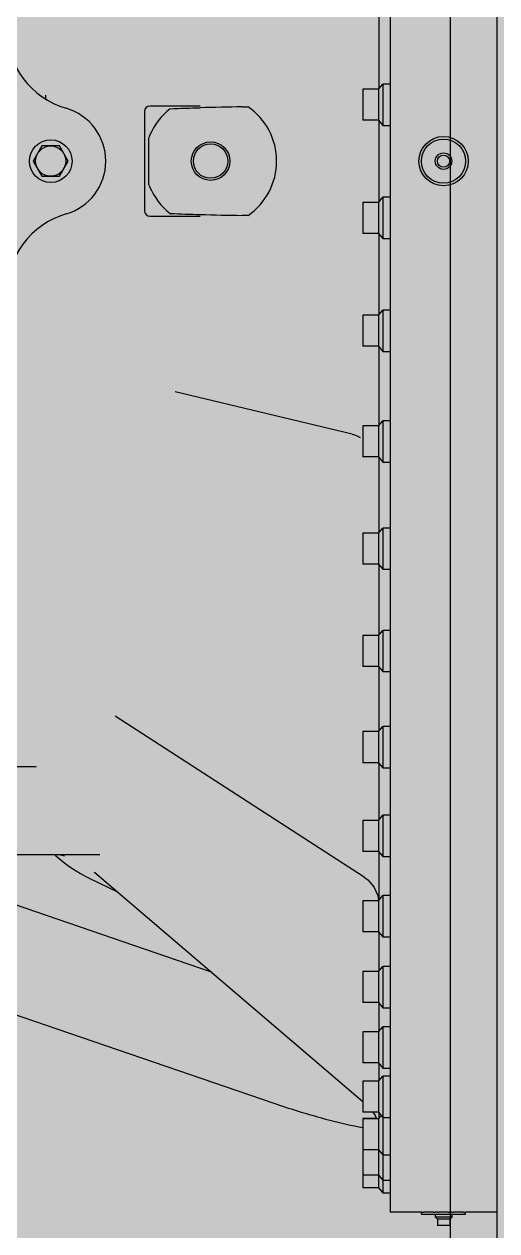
# Model space of a CAD drawing. Extents: x -18489 to 27370, y -8745 to 11880.
# Drawn here: x -14573.1 to -14545.8, y 2037.4 to 2107 of the extents above; entities that cross this region are included whole.
import ezdxf

# ---------------------------------------------------------------- set-up
doc = ezdxf.new("R2010")
doc.units = 0
doc.header["$LTSCALE"] = 100
for name, color, linetype in [('188K-SM-03-F10-MECH-EQ-Y2257103$0$0 Xref', 8, 'Continuous'), ('188K-SM-03-F10-MECH-EQ-Y2257103$0$M-EQU-FOUNDATION', 8, 'Continuous'), ('188K-SM-03-F10-MECH-EQ-Y2257103$0$Micron CUP L10 HVAC EQU$0$M-MECH-EQU', 136, 'Continuous'), ('188K-SM-03-F10-MECH-EQ-Y2257103$0$Micron CUP L10 HVAC EQU$0$M-PHASE1 AREA', 252, 'Continuous')]:
    doc.layers.add(name, color=color, linetype=linetype)

# ---------------------------------------------------------------- blocks, each defined once
blk = doc.blocks.new('188K-SM-03-F10-MECH-EQ-Y2257103$0$Micron CUP L10 HVAC EQU$0$A$C0c53ceb0')
at = {"layer": '188K-SM-03-F10-MECH-EQ-Y2257103$0$Micron CUP L10 HVAC EQU$0$M-PHASE1 AREA'}
for p, q in [((15946.39442, 13278.08583), (15946.39442, 10033.4986)), ((15973.29009, 12476.66037), (15973.29009, 11155.90123)), ((15911.88678, 12422.36767), (15911.88678, 11210.79399)), ((15905.54346, 11858.45787), (15905.54346, 11904.71351)), ((15905.16286, 11858.00999), (15896.02848, 11858.00999)), ((15896.02848, 11858.00999), (15896.02848, 11840.12183)), ((15905.16286, 11858.00999), (15907.67481, 11860.96597)), ((15905.16286, 11858.00999), (15905.16286, 11840.12183)), ((15911.88678, 11860.96597), (15907.67481, 11860.96597)), ((15907.67481, 11860.96597), (15907.67481, 11837.16585)), ((15770.30392, 11845.25263), (15770.30392, 11787.90904)), ((15802.43237, 11848.29742), (15773.34872, 11848.29742)), ((15905.16286, 11840.12183), (15896.02848, 11840.12183)), ((15905.16286, 11840.12183), (15907.67481, 11837.16585)), ((15905.54346, 11793.25381), (15905.54346, 11839.67396)), ((15907.67481, 11837.16585), (15911.88678, 11837.16585)), ((15772.66098, 11829.76655), (15772.66098, 11803.39512)), ((15711.22317, 11825.30289), (15706.18749, 11816.58083)), ((15721.29454, 11825.30289), (15711.22317, 11825.30289)), ((15726.33023, 11816.58083), (15721.29454, 11825.30289)), ((15706.18749, 11816.58083), (15711.22317, 11807.85877)), ((15721.29454, 11807.85877), (15726.33023, 11816.58083)), ((15711.22317, 11807.85877), (15721.29454, 11807.85877)), ((15905.16286, 11792.80593), (15907.67481, 11795.76192)), ((15911.88678, 11795.76192), (15907.67481, 11795.76192)), ((15907.67481, 11795.76192), (15907.67481, 11771.96179)), ((15905.16286, 11792.80593), (15896.02848, 11792.80593)), ((15896.02848, 11792.80593), (15896.02848, 11774.91778)), ((15905.16286, 11792.80593), (15905.16286, 11774.91778)), ((15773.34872, 11784.86424), (15802.43237, 11784.86424)), ((15905.16286, 11774.91778), (15896.02848, 11774.91778)), ((15905.16286, 11774.91778), (15907.67481, 11771.96179)), ((15905.54346, 11728.21719), (15905.54346, 11774.4699)), ((15907.67481, 11771.96179), (15911.88678, 11771.96179)), ((15896.02848, 11727.76932), (15896.02848, 11709.88116)), ((15905.16286, 11727.76932), (15896.02848, 11727.76932)), ((15905.16286, 11727.76932), (15907.67481, 11730.7253)), ((15905.16286, 11727.76932), (15905.16286, 11709.88116)), ((15907.67481, 11730.7253), (15907.67481, 11706.92518)), ((15911.88678, 11730.7253), (15907.67481, 11730.7253)), ((15905.16286, 11709.88116), (15896.02848, 11709.88116)), ((15905.16286, 11709.88116), (15907.67481, 11706.92518)), ((15905.54346, 11673.22834), (15905.54346, 11709.43329)), ((15907.67481, 11706.92518), (15911.88678, 11706.92518)), ((15889.87837, 11659.21531), (15787.87397, 11683.65637)), ((15905.39926, 11664.07777), (15905.54346, 11673.25204)), ((15896.02848, 11663.9622), (15896.02848, 11646.07405)), ((15905.16286, 11663.9622), (15896.02848, 11663.9622)), ((15905.16286, 11663.9622), (15907.67481, 11666.91819)), ((15905.16286, 11663.9622), (15905.16286, 11646.07405)), ((15907.67481, 11666.91819), (15907.67481, 11643.11806)), ((15911.88678, 11666.91819), (15907.67481, 11666.91819)), ((15889.8739, 11659.21632), (15890.62042, 11659.01994)), ((15890.62042, 11659.01994), (15892.79751, 11658.23115)), ((15892.79751, 11658.23115), (15894.18174, 11657.52851)), ((15894.18174, 11657.52851), (15894.53408, 11657.31479)), ((15905.16286, 11646.07405), (15896.02848, 11646.07405)), ((15905.16286, 11646.07405), (15907.67481, 11643.11806)), ((15905.54346, 11602.63498), (15905.54346, 11645.62617)), ((15907.67481, 11643.11806), (15911.88678, 11643.11806)), ((15896.02848, 11602.1871), (15896.02848, 11584.29895)), ((15905.16286, 11602.1871), (15896.02848, 11602.1871)), ((15905.16286, 11602.1871), (15907.67481, 11605.14309)), ((15905.16286, 11602.1871), (15905.16286, 11584.29895)), ((15907.67481, 11605.14309), (15907.67481, 11581.34296)), ((15911.88678, 11605.14309), (15907.67481, 11605.14309)), ((15905.16286, 11584.29895), (15896.02848, 11584.29895)), ((15905.16286, 11584.29895), (15907.67481, 11581.34296)), ((15905.54346, 11543.66885), (15905.54346, 11583.85107)), ((15907.67481, 11581.34296), (15911.88678, 11581.34296)), ((15905.16286, 11543.22098), (15907.67481, 11546.17696)), ((15907.67481, 11546.17696), (15907.67481, 11522.37684)), ((15911.88678, 11546.17696), (15907.67481, 11546.17696)), ((15896.02848, 11543.22098), (15896.02848, 11525.33282)), ((15905.16286, 11543.22098), (15896.02848, 11543.22098)), ((15905.16286, 11543.22098), (15905.16286, 11525.33282)), ((15905.16286, 11525.33282), (15896.02848, 11525.33282)), ((15905.16286, 11525.33282), (15907.67481, 11522.37684)), ((15905.54346, 11488.25334), (15905.54346, 11524.88495)), ((15907.67481, 11522.37684), (15911.88678, 11522.37684)), ((15896.83939, 11403.94344), (15753.34925, 11496.63892)), ((15905.16286, 11487.80546), (15907.67481, 11490.76145)), ((15907.67481, 11490.76145), (15907.67481, 11466.96132)), ((15911.88678, 11490.76145), (15907.67481, 11490.76145)), ((15896.02848, 11487.80546), (15896.02848, 11469.91731)), ((15905.16286, 11487.80546), (15896.02848, 11487.80546)), ((15905.16286, 11487.80546), (15905.16286, 11469.91731)), ((15694.18411, 11467.69836), (15706.25539, 11467.69836)), ((15706.25505, 11467.6984), (15707.23249, 11467.64099)), ((15707.23249, 11467.64099), (15707.84776, 11467.52475)), ((15905.16286, 11469.91731), (15896.02848, 11469.91731)), ((15905.16286, 11469.91731), (15907.67481, 11466.96132)), ((15905.54346, 11437.08541), (15905.54346, 11469.91731)), ((15907.67481, 11466.96132), (15911.88678, 11466.96132)), ((15896.02848, 11436.63753), (15896.02848, 11418.74938)), ((15905.16286, 11436.63753), (15896.02848, 11436.63753)), ((15905.16286, 11436.63753), (15907.67481, 11439.59352)), ((15905.16286, 11436.63753), (15905.16286, 11418.74938)), ((15907.67481, 11439.59352), (15907.67481, 11415.79339)), ((15911.88678, 11439.59352), (15907.67481, 11439.59352)), ((15684.796, 11416.95182), (15744.60996, 11416.95182)), ((15719.21419, 11416.95182), (15719.5818, 11416.94792)), ((15719.5818, 11416.94792), (15721.84638, 11416.74714)), ((15721.84638, 11416.74714), (15723.51282, 11416.38189)), ((15723.51282, 11416.38189), (15724.17886, 11416.16659)), ((15905.16286, 11418.74938), (15896.02848, 11418.74938)), ((15905.16286, 11418.74938), (15907.67481, 11415.79339)), ((15905.54346, 11405.64758), (15905.54346, 11418.74938)), ((15907.67481, 11415.79339), (15911.88678, 11415.79339)), ((15741.36327, 11406.76447), (15741.34087, 11406.78052)), ((15741.34087, 11406.78052), (15741.50032, 11406.65547)), ((15741.37474, 11406.75634), (15741.37775, 11406.75422)), ((15741.50032, 11406.65547), (15741.69267, 11406.49508)), ((15896.02848, 11274.37123), (15741.69258, 11406.49516)), ((15905.39926, 11399.20408), (15905.54346, 11405.66439)), ((15738.7668, 11403.14446), (15754.66319, 11395.39128)), ((15896.83987, 11403.94313), (15898.9309, 11402.37898)), ((15898.9309, 11402.37898), (15902.50453, 11398.27499)), ((15902.50453, 11398.27499), (15904.76921, 11393.33188)), ((15904.76921, 11393.33188), (15905.1967, 11390.36561)), ((15905.16286, 11390.36074), (15907.67481, 11393.31672)), ((15905.50192, 11390.71057), (15905.39926, 11394.87862)), ((15907.67481, 11393.31672), (15907.67481, 11369.51659)), ((15911.88678, 11393.31672), (15907.67481, 11393.31672)), ((15688.96991, 11390.45205), (15808.17332, 11349.5823)), ((15896.02848, 11390.36074), (15896.02848, 11372.47258)), ((15905.16286, 11390.36074), (15896.02848, 11390.36074)), ((15905.16286, 11390.36074), (15905.16286, 11372.47258)), ((15905.16286, 11372.47258), (15896.02848, 11372.47258)), ((15905.16286, 11372.47258), (15907.67481, 11369.51659)), ((15905.54346, 11350.00499), (15905.54346, 11372.47258)), ((15907.67481, 11369.51659), (15911.88678, 11369.51659)), ((15896.02848, 11349.55711), (15896.02848, 11331.66896)), ((15905.16286, 11349.55711), (15896.02848, 11349.55711)), ((15905.16286, 11349.55711), (15907.67481, 11352.5131)), ((15905.16286, 11349.55711), (15905.16286, 11331.66896)), ((15907.67481, 11352.5131), (15907.67481, 11328.71297)), ((15911.88678, 11352.5131), (15907.67481, 11352.5131)), ((15662.34066, 11336.22025), (15844.77239, 11273.67223)), ((15905.16286, 11331.66896), (15896.02848, 11331.66896)), ((15905.16286, 11331.66896), (15907.67481, 11328.71297)), ((15905.54346, 11315.18773), (15905.54346, 11331.66896)), ((15907.67481, 11328.71297), (15911.88678, 11328.71297)), ((15896.02848, 11314.73986), (15896.02848, 11296.8517)), ((15905.16286, 11314.73986), (15896.02848, 11314.73986)), ((15905.16286, 11314.73986), (15907.67481, 11317.69584)), ((15905.16286, 11314.73986), (15905.16286, 11296.8517)), ((15907.67481, 11317.69584), (15907.67481, 11293.89571)), ((15911.88678, 11317.69584), (15907.67481, 11317.69584)), ((15905.16286, 11296.8517), (15896.02848, 11296.8517)), ((15905.16286, 11296.8517), (15907.67481, 11293.89571)), ((15905.54346, 11286.79475), (15905.54346, 11296.8517)), ((15907.67481, 11293.89571), (15911.88678, 11293.89571)), ((15905.16286, 11286.34687), (15907.67481, 11289.30286)), ((15907.67481, 11289.30286), (15907.67481, 11222.01061)), ((15911.88678, 11289.30286), (15907.67481, 11289.30286)), ((15896.02848, 11286.34687), (15896.02848, 11268.45872)), ((15905.16286, 11286.34687), (15896.02848, 11286.34687)), ((15905.16286, 11286.34687), (15905.16286, 11268.45872)), ((15905.16286, 11268.45872), (15896.02848, 11268.45872)), ((15901.86857, 11268.45872), (15903.17912, 11266.65277)), ((15903.17912, 11266.65277), (15903.94504, 11264.73527)), ((15905.16286, 11268.45872), (15907.67481, 11265.50273)), ((15905.16286, 11264.73527), (15906.74492, 11266.59699)), ((15905.54346, 11265.18315), (15905.54346, 11268.45872)), ((15896.02848, 11264.76629), (15896.02848, 11224.9666)), ((15903.93265, 11264.76629), (15896.02848, 11264.76629)), ((15905.16286, 11264.73527), (15896.02848, 11264.73527)), ((15905.16286, 11264.73527), (15905.16286, 11224.9666)), ((15907.67481, 11265.50273), (15911.88678, 11265.50273)), ((15905.16286, 11246.84711), (15896.02848, 11246.84711)), ((15905.16286, 11246.84711), (15907.67481, 11243.89113)), ((15907.67481, 11243.89113), (15911.88678, 11243.89113)), ((15905.16286, 11232.28871), (15896.02848, 11232.28871)), ((15905.16286, 11232.28871), (15907.67481, 11229.33272)), ((15905.16286, 11224.9666), (15896.02848, 11224.9666)), ((15905.16286, 11224.9666), (15907.67481, 11222.01061)), ((15907.67481, 11229.33272), (15911.88678, 11229.33272)), ((15907.67481, 11222.01061), (15911.88678, 11222.01061)), ((15928.3794, 11210.79399), (15911.88678, 11210.79399)), ((15929.8774, 11210.82685), (15928.38003, 11210.79405)), ((15929.7322, 11210.82424), (15930.2834, 11210.83566)), ((15929.9018, 11209.70294), (15929.9018, 11210.82736)), ((15930.2834, 11210.83566), (15931.15638, 11210.85276)), ((15936.66499, 11210.93168), (15937.76986, 11210.94149)), ((15939.36897, 11210.95204), (15939.85715, 11210.95443)), ((15945.31995, 11210.95443), (15945.80824, 11210.95204)), ((15947.41932, 11210.94139), (15948.51476, 11210.93166)), ((15954.00141, 11210.85312), (15954.88937, 11210.83574)), ((15954.88937, 11210.83574), (15955.44304, 11210.82427)), ((15955.27507, 11209.70294), (15955.27507, 11210.82736)), ((15956.79684, 11210.79405), (15955.29947, 11210.82685)), ((15973.29009, 11210.79399), (15956.79746, 11210.79399)), ((15929.9018, 11209.70294), (15955.27507, 11209.70294)), ((15937.83094, 11209.70294), (15937.83094, 11208.23129)), ((15937.83094, 11208.23129), (15939.06155, 11206.91188)), ((15937.83094, 11208.23129), (15947.34592, 11208.23129)), ((15939.06155, 11206.91188), (15939.06155, 11203.10589)), ((15946.11532, 11206.91188), (15939.06155, 11206.91188)), ((15947.34592, 11208.23129), (15946.11532, 11206.91188)), ((15946.11532, 11206.91188), (15946.11532, 11203.10589)), ((15947.34592, 11209.70294), (15947.34592, 11208.23129)), ((15946.11532, 11203.10589), (15939.06155, 11203.10589))]:
    blk.add_line(p, q, dxfattribs=at)
for centre, radius in [((15942.58843, 11816.58083), 14.20903), ((15942.58843, 11816.58083), 12.68664), ((15716.25886, 11816.58083), 12.29335), ((15716.25886, 11816.58083), 8.72206), ((15808.36383, 11816.58083), 11.10081), ((15808.36383, 11816.58083), 9.90826), ((15942.58843, 11816.58083), 4.75749), ((15942.58843, 11816.58083), 3.52688)]:
    blk.add_circle(centre, radius, dxfattribs=at)
for centre, radius, start, end in [((15738.58734, 11892.79573), 47.70175, 180, 253.67113818), ((15732.24402, 11854.64074), 19.02995, 180, 187.12726328), ((15716.25886, 11816.58083), 31.71659, 286.32886182, 73.67113818), ((15773.34872, 11845.25263), 3.04479, 90, 180), ((15808.36383, 11816.58083), 38.05991, 127.58578965, 157.23417919), ((15857.84302, 9783.24349), 2064.85361, 90.86870216, 91.53704385), ((15823.81701, 12026.45659), 178.61754, 270.87269468, 271.96004899), ((15808.36383, 11816.58083), 38.05991, 304.50924522, 55.49085535), ((15808.34893, 11816.58671), 38.0439, 157.23365402, 159.73041596), ((15808.35761, 11816.57838), 38.05322, 200.26988978, 202.76604023), ((15808.36383, 11816.58083), 38.05991, 202.76582081, 232.41421035), ((15773.34872, 11787.90904), 3.04479, 180, 270), ((15738.58734, 11740.36593), 47.70175, 106.32886182, 180), ((15857.85034, 13850.16014), 2065.09568, 268.46293326, 269.13145791), ((15823.8435, 11607.64084), 177.68146, 88.03814755, 89.12821169), ((15776.13978, 11479.77042), 85.25419, 227.80479194, 244), ((13901.94, 11397.04112), 2003.46041, 359.93930707, 0.0606931), ((15942.57101, 10606.30337), 604.65714, 90.86216298, 91.08168605), ((15942.65087, 10600.15407), 610.80694, 90.56150481, 90.8609735), ((15942.55706, 10606.67497), 604.28548, 90.30228172, 90.45390641), ((15942.60582, 10604.29953), 606.66113, 90.00164385, 90.25959736), ((15942.57097, 10604.3157), 606.64495, 89.74036575, 89.99835196), ((15942.61993, 10606.68344), 604.27701, 89.54493158, 89.69769213), ((15942.51427, 10599.2139), 611.74718, 89.13946704, 89.43799038), ((15942.65116, 10608.96282), 601.99731, 88.91966356, 89.13855894)]:
    blk.add_arc(centre, radius, start, end, dxfattribs=at)
for points in [[(15785.14924, 11846.74106), (15790.9158, 11847.01044), (15796.68625, 11847.19567), (15802.45692, 11847.35415)], [(15785.14924, 11786.4206), (15790.9158, 11786.15122), (15796.68625, 11785.96599), (15802.45692, 11785.80752)]]:
    blk.add_open_spline(points, degree=3, dxfattribs=at)
blk.add_open_spline([(15844.77239, 11273.67223), (15849.22352, 11272.14612), (15866.10389, 11266.63236), (15883.32178, 11262.08629), (15896.13817, 11259.60525)], degree=3, knots=[0, 0, 0, 0, 0.264951461, 1, 1, 1, 1], dxfattribs=at)
blk = doc.blocks.new('188K-SM-03-F10-MECH-EQ-Y2257103$0$Micron CUP L10 HVAC EQU')
at = {"layer": '188K-SM-03-F10-MECH-EQ-Y2257103$0$Micron CUP L10 HVAC EQU$0$M-MECH-EQU'}
blk.add_blockref('188K-SM-03-F10-MECH-EQ-Y2257103$0$Micron CUP L10 HVAC EQU$0$A$C0c53ceb0', (-206166.7, 2082.18), dxfattribs=at)
blk = doc.blocks.new('188K-SM-03-F10-MECH-EQ-Y2257103')
at = {"layer": '188K-SM-03-F10-MECH-EQ-Y2257103$0$M-EQU-FOUNDATION'}
h = blk.add_hatch(dxfattribs=at)
h.set_pattern_fill('AR-CONC', color=256, scale=0.1)
h.set_pattern_definition([(50, (4473.521, 709.199), (18.218467, -1.593909), [1.905, -20.955]), (355, (4473.521, 709.2), (-3.524342, 19.105685), [1.524, -16.764058]), (100.45144, (4475.04, 709.066), (14.694125, 17.511775), [1.619001, -17.809024]), (46.1842, (4473.521, 714.28), (27.107904, -4.204233), [2.8575, -31.4325]), (96.63556, (4475.78, 713.93), (23.740413, 24.742612), [2.428502, -26.71356]), (351.18415, (4473.52, 714.28), (23.740413, 24.742612), [2.285997, -25.145973]), (21, (4476.061, 713.009), (15.161439, -10.22652), [1.905, -20.955]), (326, (4476.061, 713.01), (6.180203, 18.418797), [1.524, -16.764]), (71.45144, (4477.325, 712.157), (21.341642, 8.192277), [1.619001, -17.808994]), (37.5, (4473.5214, 709.199), (0.3088603, 8.4555039), [0, -16.5608, 0, -17.018, 0, -16.8275]), (7.5, (4473.521, 709.199), (6.6819663, 10.0180575), [0, -9.7028, 0, -16.1798, 0, -6.4135]), (327.5, (4467.857, 709.199), (13.5590595, -0.5728744), [0, -6.35, 0, -19.812, 0, -26.289]), (317.5, (4465.317, 709.199), (14.812918, 2.542649), [0, -8.255, 0, -13.1572, 0, -18.669])])
h.paths.add_polyline_path([(-14928.149, 5602.459), (-14278.149, 5602.459), (-14278.149, 1902.459), (-14928.149, 1902.459)], flags=16)
h.paths.add_polyline_path([(-14933.149, 5607.459), (-14273.149, 5607.459), (-14273.149, 1897.459), (-14933.149, 1897.459)])
h = blk.add_hatch(dxfattribs=at)
h.set_pattern_fill('AR-CONC', color=256, scale=0.3)
h.set_pattern_definition([(50, (4473.52, 709.2), (54.6554, -4.78173), [5.715, -62.865]), (355, (4473.52, 709.2), (-10.57303, 57.31705), [4.572, -50.29218]), (100.45144, (4478.076, 708.8), (44.08237, 52.53533), [4.857, -53.42707]), (46.1842, (4473.52, 724.44), (81.32371, -12.6127), [8.5725, -94.2975]), (96.63556, (4480.3, 723.39), (71.22124, 74.22784), [7.2855, -80.14068]), (351.18415, (4473.52, 724.44), (71.22124, 74.22784), [6.858, -75.43792]), (21, (4481.14, 720.63), (45.48432, -30.67956), [5.715, -62.865]), (326, (4481.14, 720.63), (18.54061, 55.25639), [4.572, -50.292]), (71.45144, (4484.93, 718.07), (64.02493, 24.57683), [4.857, -53.42698]), (37.5, (4473.521, 709.2), (0.926581, 25.366512), [0, -49.6824, 0, -51.054, 0, -50.4825]), (7.5, (4473.52, 709.2), (20.0459, 30.054172), [0, -29.1084, 0, -48.5394, 0, -19.2405]), (327.5, (4456.529, 709.2), (40.677179, -1.718623), [0, -19.05, 0, -59.436, 0, -78.867]), (317.5, (4448.91, 709.2), (44.438754, 7.62795), [0, -24.765, 0, -39.4716, 0, -56.007])])
h.paths.add_polyline_path([(-14918.149, 5592.459), (-14288.149, 5592.459), (-14288.149, 1912.459), (-14918.149, 1912.459)])
at = {"layer": '188K-SM-03-F10-MECH-EQ-Y2257103$0$0 Xref', "xscale": 0.1, "yscale": 0.1, "zscale": 0.1}
blk.add_blockref('188K-SM-03-F10-MECH-EQ-Y2257103$0$Micron CUP L10 HVAC EQU', (4473.521, 709.199), dxfattribs=at)

msp = doc.modelspace()

# ---------------------------------------------------------------- block references
msp.add_blockref('188K-SM-03-F10-MECH-EQ-Y2257103', (0, 0))

doc.saveas('drawing.dxf')
